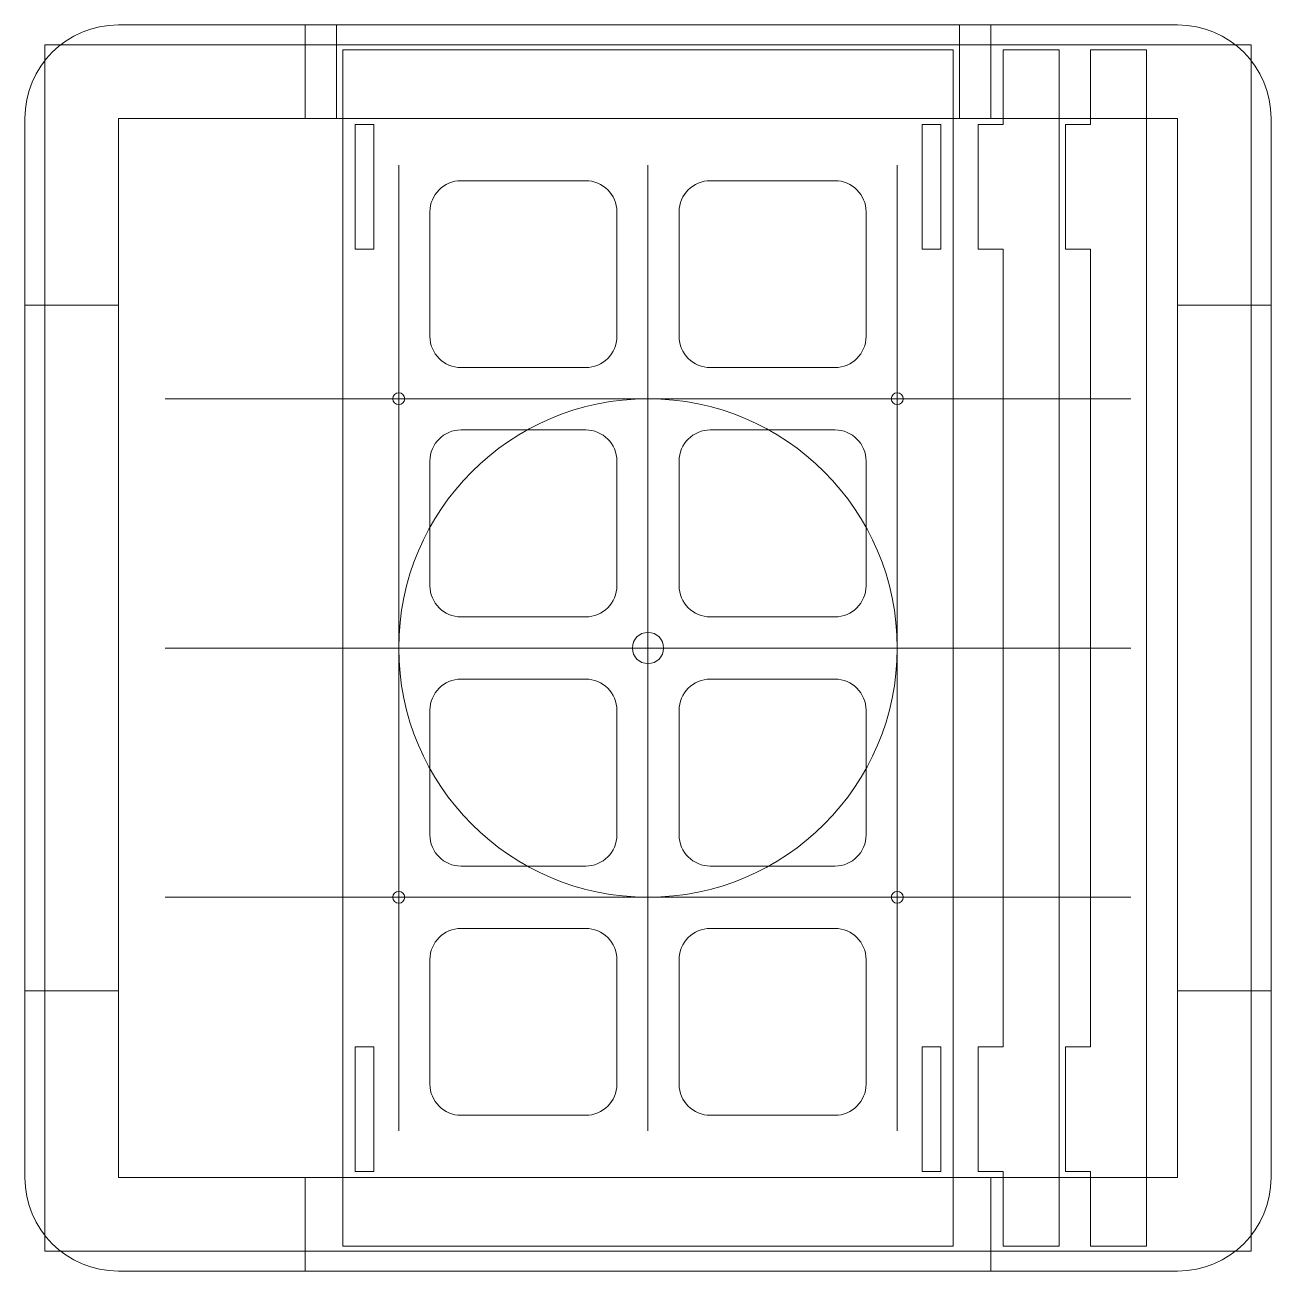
# Model space of a CAD drawing. Extents: x -2.5 to 7.5, y -0.2 to 9.8.
import ezdxf

# ---------------------------------------------------------------- set-up
doc = ezdxf.new("R2010")
doc.units = 0
doc.header["$MEASUREMENT"] = 0
doc.layers.add('holes', color=1, linetype='Continuous')
doc.layers.add('outline', color=3, linetype='Continuous')

msp = doc.modelspace()

# ---------------------------------------------------------------- linework, layer by layer
at = {"linetype": 'Continuous', "lineweight": 0, "flags": 128}
msp.add_lwpolyline([(-1.8, -0.2), (6.7, -0.2, 0.41421), (7.45, 0.55), (7.45, 9.05, 0.41421), (6.7, 9.8), (-1.8, 9.8, 0.41421), (-2.55, 9.05), (-2.55, 0.55, 0.41421)], format="xyb", close=True, dxfattribs=at)
for points in [[(-0.3, 9.05), (-0.3, 9.8)], [(-0.05, 9.05), (-0.05, 9.8)], [(4.95, 9.05), (4.95, 9.8)], [(5.2, 9.05), (5.2, 9.8)], [(0.45, 8.675), (0.45, 0.925)], [(2.45, 8.675), (2.45, 0.925)], [(4.45, 8.675), (4.45, 0.925)], [(-1.8, 7.55), (-2.55, 7.55)], [(6.7, 7.55), (7.45, 7.55)], [(-1.425, 6.8), (6.325, 6.8)], [(0.45, 6.8), (4.45, 6.8), (4.45, 2.8), (0.45, 2.8), (0.45, 6.8)], [(-1.425, 4.8), (6.325, 4.8)], [(2.45, 4.175), (2.45, 4.412)], [(-1.425, 2.8), (6.325, 2.8)], [(-1.8, 2.05), (-2.55, 2.05)], [(6.7, 2.05), (7.45, 2.05)], [(-0.3, 0.55), (-0.3, -0.2)], [(5.2, 0.55), (5.2, -0.2)]]:
    msp.add_lwpolyline(points, dxfattribs=at)
for points in [[(-2.39, -0.04), (7.29, -0.04), (7.29, 9.64), (-2.39, 9.64)], [(-1.8, 0.55), (6.7, 0.55), (6.7, 9.05), (-1.8, 9.05)]]:
    msp.add_lwpolyline(points, close=True, dxfattribs=at)
at = {"linetype": 'Continuous', "lineweight": 0}
msp.add_circle((2.45, 4.8), 2, dxfattribs=at)
at = {"layer": 'holes', "linetype": 'Continuous', "lineweight": 0, "flags": 128}
for points in [[(0.1, 9), (0.25, 9), (0.25, 8), (0.1, 8)], [(4.8, 9), (4.65, 9), (4.65, 8), (4.8, 8)], [(0.1, 0.6), (0.25, 0.6), (0.25, 1.6), (0.1, 1.6)], [(4.8, 0.6), (4.65, 0.6), (4.65, 1.6), (4.8, 1.6)]]:
    msp.add_lwpolyline(points, close=True, dxfattribs=at)
for points in [[(0.95, 8.55), (1.95, 8.55, -0.41421), (2.2, 8.3), (2.2, 7.3, -0.41421), (1.95, 7.05), (0.95, 7.05, -0.41421), (0.7, 7.3), (0.7, 8.3, -0.41421)], [(3.95, 8.55), (2.95, 8.55, 0.41421), (2.7, 8.3), (2.7, 7.3, 0.41421), (2.95, 7.05), (3.95, 7.05, 0.41421), (4.2, 7.3), (4.2, 8.3, 0.41421)], [(0.95, 5.05), (1.95, 5.05, 0.41421), (2.2, 5.3), (2.2, 6.3, 0.41421), (1.95, 6.55), (0.95, 6.55, 0.41421), (0.7, 6.3), (0.7, 5.3, 0.41421)], [(3.95, 5.05), (2.95, 5.05, -0.41421), (2.7, 5.3), (2.7, 6.3, -0.41421), (2.95, 6.55), (3.95, 6.55, -0.41421), (4.2, 6.3), (4.2, 5.3, -0.41421)], [(0.95, 4.55), (1.95, 4.55, -0.41421), (2.2, 4.3), (2.2, 3.3, -0.41421), (1.95, 3.05), (0.95, 3.05, -0.41421), (0.7, 3.3), (0.7, 4.3, -0.41421)], [(3.95, 4.55), (2.95, 4.55, 0.41421), (2.7, 4.3), (2.7, 3.3, 0.41421), (2.95, 3.05), (3.95, 3.05, 0.41421), (4.2, 3.3), (4.2, 4.3, 0.41421)], [(0.95, 1.05), (1.95, 1.05, 0.41421), (2.2, 1.3), (2.2, 2.3, 0.41421), (1.95, 2.55), (0.95, 2.55, 0.41421), (0.7, 2.3), (0.7, 1.3, 0.41421)], [(3.95, 1.05), (2.95, 1.05, -0.41421), (2.7, 1.3), (2.7, 2.3, -0.41421), (2.95, 2.55), (3.95, 2.55, -0.41421), (4.2, 2.3), (4.2, 1.3, -0.41421)]]:
    msp.add_lwpolyline(points, format="xyb", close=True, dxfattribs=at)
at = {"layer": 'holes', "linetype": 'Continuous', "lineweight": 0}
for centre, radius in [((0.45, 6.8), 0.0475), ((4.45, 6.8), 0.0475), ((2.45, 4.8), 0.125), ((0.45, 2.8), 0.0475), ((4.45, 2.8), 0.0475)]:
    msp.add_circle(centre, radius, dxfattribs=at)
at = {"layer": 'outline', "linetype": 'Continuous', "lineweight": 0, "flags": 128}
for points in [[(0, 4.8), (0, 0), (4.9, 0), (4.9, 4.8), (4.9, 9.6), (0, 9.6)], [(5.6, 0), (5.3, 0), (5.3, 0.6), (5.1, 0.6), (5.1, 1.6), (5.3, 1.6), (5.3, 8), (5.1, 8), (5.1, 9), (5.3, 9), (5.3, 9.6), (5.6, 9.6), (5.75, 9.6), (5.75, 0)], [(6.3, 0), (6, 0), (6, 0.6), (5.8, 0.6), (5.8, 1.6), (6, 1.6), (6, 8), (5.8, 8), (5.8, 9), (6, 9), (6, 9.6), (6.3, 9.6), (6.45, 9.6), (6.45, 0)]]:
    msp.add_lwpolyline(points, close=True, dxfattribs=at)

doc.saveas('drawing.dxf')
